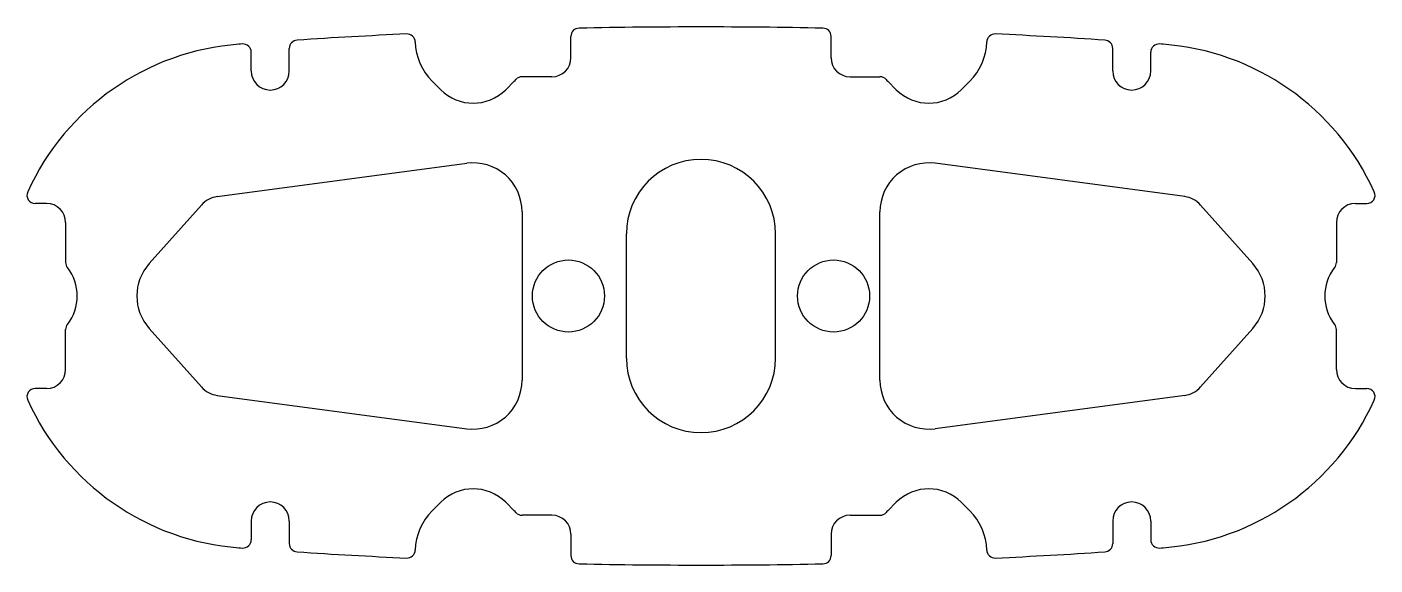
# Model space of a CAD drawing. Header units: millimetres. Extents: x -407 to 407, y -163 to 163.
import ezdxf

# ---------------------------------------------------------------- set-up
doc = ezdxf.new("R2010")
doc.units = ezdxf.units.MM

msp = doc.modelspace()

# ---------------------------------------------------------------- linework, layer by layer
at = {"color": 7, "linetype": 'Continuous', "lineweight": 25}
for p, q in [((-78.5, 143.91), (-78.5, 156.78)), ((78.5, 143.91), (78.5, 156.78)), ((-271.5, 135.9), (-271.5, 147.24)), ((-248.5, 135.9), (-248.5, 149.54)), ((248.5, 135.9), (248.5, 149.54)), ((271.5, 135.9), (271.5, 147.24)), ((-90, 132.41), (-108.02, 132.41)), ((90, 132.41), (108.02, 132.41)), ((-157.13, 124.57), (-162.25, 129.69)), ((-117.87, 124.57), (-112.75, 129.69)), ((117.87, 124.57), (112.75, 129.69)), ((157.13, 124.57), (162.25, 129.69)), ((-292.05, 60.02), (-141.4, 80.13)), ((292.05, 60.02), (141.4, 80.13)), ((-395, 55.87), (-401.85, 55.87)), ((-333.04, 19.61), (-301.58, 54.96)), ((-108, 50.89), (-108, -50.89)), ((108, -50.89), (108, 50.89)), ((333.04, 19.61), (301.58, 54.96)), ((395, 55.87), (401.85, 55.87)), ((-383.5, 44.37), (-383.5, 20.24)), ((383.5, 44.37), (383.5, 20.24)), ((-45, -37.5), (-45, 37.5)), ((45, -37.5), (45, 37.5)), ((-383.5, -44.37), (-383.5, -20.24)), ((-333.04, -19.61), (-301.58, -54.96)), ((333.04, -19.61), (301.58, -54.96)), ((383.5, -44.37), (383.5, -20.24)), ((-395, -55.87), (-401.85, -55.87)), ((395, -55.87), (401.85, -55.87)), ((-292.05, -60.02), (-141.4, -80.13)), ((292.05, -60.02), (141.4, -80.13)), ((-157.13, -124.57), (-162.25, -129.69)), ((-117.87, -124.57), (-112.75, -129.69)), ((117.87, -124.57), (112.75, -129.69)), ((157.13, -124.57), (162.25, -129.69)), ((-271.5, -135.9), (-271.5, -147.24)), ((-248.5, -135.9), (-248.5, -149.54)), ((-90, -132.41), (-108.02, -132.41)), ((90, -132.41), (108.02, -132.41)), ((248.5, -135.9), (248.5, -149.54)), ((271.5, -135.9), (271.5, -147.24)), ((-78.5, -143.91), (-78.5, -156.78)), ((78.5, -143.91), (78.5, -156.78))]:
    msp.add_line(p, q, dxfattribs=at)
for centre in [(-80, 0), (80, 0)]:
    msp.add_circle(centre, 21.75, dxfattribs=at)
for centre, radius, start, end in [((0, -3572.5), 3735, 92.72731, 93.74302), ((-177.48, 153.28), 5, 1.67246, 92.72731), ((-73.5, 156.78), 5, 91.12909, 180), ((0, -3572.5), 3735, 88.87091, 91.12909), ((73.5, 156.78), 5, 0, 88.87091), ((177.48, 153.28), 5, 87.27269, 178.32754), ((0, -3572.5), 3735, 86.25698, 87.27269), ((-267.5, 0), 152.5, 94.28218, 155.62657), ((0, -3572.5), 3735, 94.25116, 94.28218), ((-276.5, 147.24), 5, 0, 94.25116), ((-243.5, 149.54), 5, 93.74302, 180), ((-137.5, 154.44), 35, 181.67246, 225), ((137.5, 154.44), 35, 315, 358.32754), ((243.5, 149.54), 5, 0, 86.25698), ((276.5, 147.24), 5, 85.74884, 180), ((0, -3572.5), 3735, 85.71782, 85.74884), ((267.5, 0), 152.5, 24.37343, 85.71782), ((-90, 143.91), 11.5, 270, 0), ((90, 143.91), 11.5, 180, 270), ((-260, 135.9), 11.5, 180, 0), ((-137.5, 154.44), 35, 315, 317.48352), ((-108.02, 127.41), 5, 90, 137.48352), ((108.02, 127.41), 5, 42.51648, 90), ((137.5, 154.44), 35, 222.51648, 225), ((260, 135.9), 11.5, 180, 0), ((-137.5, 144.2), 27.76, 225, 315), ((137.5, 144.2), 27.76, 225, 315), ((0, 37.5), 45, 0, 180), ((-137.5, 50.89), 29.5, 0, 97.60634), ((137.5, 50.89), 29.5, 82.39366, 180), ((-401.85, 60.87), 5, 155.62657, 270), ((-290, 44.65), 15.5, 97.60634, 138.32917), ((290, 44.65), 15.5, 41.67083, 82.39366), ((401.85, 60.87), 5, 270, 24.37343), ((-395, 44.37), 11.5, 0, 90), ((395, 44.37), 11.5, 90, 180), ((-378.5, 20.24), 5, 180, 218.15823), ((-404.26, 0), 27.76, 321.84177, 38.15823), ((-311, 0), 29.5, 138.32917, 221.67083), ((311, 0), 29.5, 318.32917, 41.67083), ((404.26, 0), 27.76, 141.84177, 218.15823), ((378.5, 20.24), 5, 321.84177, 0), ((-378.5, -20.24), 5, 141.84177, 180), ((378.5, -20.24), 5, 0, 38.15823), ((0, -37.5), 45, 180, 0), ((-395, -44.37), 11.5, 270, 0), ((395, -44.37), 11.5, 180, 270), ((-401.85, -60.87), 5, 90, 204.37343), ((-290, -44.65), 15.5, 221.67083, 262.39366), ((-137.5, -50.89), 29.5, 262.39366, 0), ((137.5, -50.89), 29.5, 180, 277.60634), ((290, -44.65), 15.5, 277.60634, 318.32917), ((401.85, -60.87), 5, 335.62657, 90), ((-267.5, 0), 152.5, 204.37343, 265.71782), ((267.5, 0), 152.5, 274.28218, 335.62657), ((-137.5, -144.2), 27.76, 45, 135), ((137.5, -144.2), 27.76, 45, 135), ((-260, -135.9), 11.5, 0, 180), ((-137.5, -154.44), 35, 135, 178.32754), ((-137.5, -154.44), 35, 42.51648, 45), ((137.5, -154.44), 35, 135, 137.48352), ((137.5, -154.44), 35, 1.67246, 45), ((260, -135.9), 11.5, 0, 180), ((-108.02, -127.41), 5, 222.51648, 270), ((-90, -143.91), 11.5, 0, 90), ((90, -143.91), 11.5, 90, 180), ((108.02, -127.41), 5, 270, 317.48352), ((0, 3572.5), 3735, 265.71782, 265.74884), ((-276.5, -147.24), 5, 265.74884, 0), ((-243.5, -149.54), 5, 180, 266.25698), ((0, 3572.5), 3735, 266.25698, 267.27269), ((-177.48, -153.28), 5, 267.27269, 358.32754), ((177.48, -153.28), 5, 181.67246, 272.72731), ((0, 3572.5), 3735, 272.72731, 273.74302), ((243.5, -149.54), 5, 273.74302, 0), ((276.5, -147.24), 5, 180, 274.25116), ((0, 3572.5), 3735, 274.25116, 274.28218), ((-73.5, -156.78), 5, 180, 268.87091), ((0, 3572.5), 3735, 268.87091, 271.12909), ((73.5, -156.78), 5, 271.12909, 0)]:
    msp.add_arc(centre, radius, start, end, dxfattribs=at)

doc.saveas('drawing.dxf')
